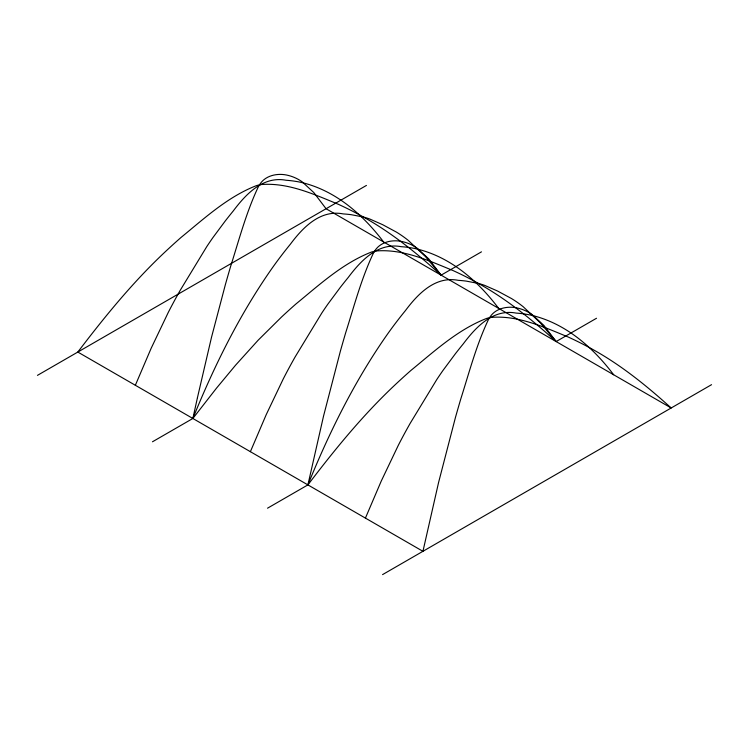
<?xml version="1.0" encoding="UTF-8"?>
<svg xmlns="http://www.w3.org/2000/svg" width="749" height="749" viewBox="0 0 749 749"><rect width="100%" height="100%" fill="white"/><g stroke="black" fill="none" stroke-linecap="round" stroke-linejoin="round"><path stroke-width="1.12" d="M135.344 385.267L151.167 348.266L168.263 312.436A330.478 190.798 -60 0 1 180.116 290.472L206.799 246.571A221.442 127.854 -60 0 1 212.978 237.508L225.299 220.927A320.759 185.19 -60 0 1 233.211 211.021C245.719 194.365 262.983 175.818 286.071 180.256A275.126 158.844 -60 0 1 293.196 180.986L296.913 181.558A241.955 139.689 -60 0 1 306.725 183.842C338.464 193.064 363.995 216.03 383.591 241.946M250.381 451.684L266.204 414.684L283.3 378.854A330.478 190.798 -60 0 1 295.153 356.889L321.836 312.988A221.442 127.854 -60 0 1 328.015 303.925L340.336 287.344A320.759 185.19 -60 0 1 348.248 277.439C360.756 260.783 378.02 242.236 401.108 246.674A275.126 158.844 -60 0 1 408.233 247.395L411.95 247.975A241.955 139.689 -60 0 1 421.762 250.26C453.501 259.482 479.032 282.439 498.628 308.354M365.418 518.102L381.241 481.092L398.337 445.262A330.478 190.798 -60 0 1 410.19 423.307L436.873 379.406A221.442 127.854 -60 0 1 443.052 370.343L455.373 353.762A320.759 185.19 -60 0 1 463.285 343.847C475.793 327.191 493.057 308.654 516.145 313.091A275.126 158.844 -60 0 1 523.27 313.812L526.987 314.393A241.955 139.689 -60 0 1 536.799 316.668C568.538 325.899 594.069 348.856 613.665 374.772M37.45 375.361L366.439 185.424M152.487 441.779L192.858 418.476L216.498 388.16L235.514 365.259L258.143 340.205L281.568 316.986A480.661 368.471 -32.4 0 1 296.005 303.916C319.523 284.695 342.827 263.133 371.551 252.02A35.053 26.87 -32.4 0 1 375.989 250.99C402.934 248.724 428.877 260.643 453.22 270.642A505.191 387.27 -32.4 0 1 467.601 277.607L472.937 280.407A472.273 362.048 -32.4 0 1 491.072 290.893C514.441 305.489 535.741 323.119 556.142 341.563L596.513 318.259M481.476 251.842L441.105 275.155C420.704 256.701 399.404 239.071 376.035 224.485A472.273 362.048 -32.4 0 0 357.9 213.989L352.564 211.19A505.191 387.27 -32.4 0 0 338.183 204.224C313.84 194.225 287.897 182.307 260.952 184.572A35.053 26.87 -32.4 0 0 256.514 185.602C227.79 196.715 204.486 218.277 180.968 237.508A480.661 368.471 -32.4 0 0 166.531 250.578C133.575 281.259 105.029 316.284 77.821 352.058L422.942 551.311L438.577 482.496L455.467 417.39A480.661 135.11 -78 0 1 460.757 399.039C469.23 372.328 476.411 344.905 488.46 319.514A35.053 9.849 -78 0 1 490.089 316.864C496.044 307.82 508.515 305.629 518.402 308.27A505.191 142.001 -78 0 1 523.682 309.983L525.639 310.835A472.273 132.751 -78 0 1 532.286 314.692L543.905 325.422L556.142 341.563L540.329 322.838L523.223 306.753A330.478 190.798 -60 0 0 511.37 298.477L497.626 291.061L484.697 285.388A221.442 127.854 -60 0 0 478.508 283.459L466.196 281.1A320.759 185.19 -60 0 0 458.285 280.332C435.272 275.801 417.876 293.917 405.415 310.61A275.126 158.844 -60 0 0 398.29 319.561L394.573 324.429A241.955 139.689 -60 0 0 384.771 338.033C353.303 383.657 328.727 433.624 307.905 484.893L267.524 508.196M382.57 574.614L711.55 384.677M197.446 397.663L192.868 418.476C213.69 367.216 238.266 317.239 269.734 271.615A241.955 139.689 -60 0 1 279.536 258.012L283.253 253.143A275.126 158.844 -60 0 1 290.378 244.193C302.839 227.499 320.235 209.383 343.248 213.914A320.759 185.19 -60 0 1 351.159 214.682L363.471 217.051A221.442 127.854 -60 0 1 369.65 218.97L382.589 224.653L396.333 232.059A330.478 190.798 -60 0 1 408.186 240.335L425.282 256.42L441.114 275.155L428.868 259.004L417.249 248.275A472.273 132.751 -78 0 0 410.602 244.417L408.645 243.565A505.191 142.001 -78 0 0 403.365 241.852C393.478 239.212 381.007 241.403 375.052 250.447A35.053 9.849 -78 0 0 373.423 253.096C361.364 278.497 354.193 305.91 345.72 332.631A480.661 135.11 -78 0 0 340.43 350.972L323.54 416.079L307.905 484.893C335.103 449.11 363.649 414.094 396.614 383.404A480.661 368.471 -32.4 0 1 411.042 370.334C434.56 351.112 457.864 329.551 486.588 318.437A35.053 26.87 -32.4 0 1 491.026 317.407C517.971 315.142 543.914 327.06 568.257 337.05A505.191 387.27 -32.4 0 1 582.638 344.025L587.974 346.824A472.273 362.048 -32.4 0 1 606.11 357.31C629.478 371.907 650.778 389.536 671.179 407.98L326.068 208.737L313.831 192.587L302.212 181.857A472.273 132.751 -78 0 0 295.555 178L293.608 177.157A505.191 142.001 -78 0 0 288.328 175.444C278.441 172.804 265.97 174.985 260.015 184.029A35.053 9.849 -78 0 0 258.386 186.679C246.327 212.079 239.156 239.493 230.683 266.213A480.661 135.11 -78 0 0 225.393 284.554L211.508 337.293L197.446 397.663"/></g></svg>
